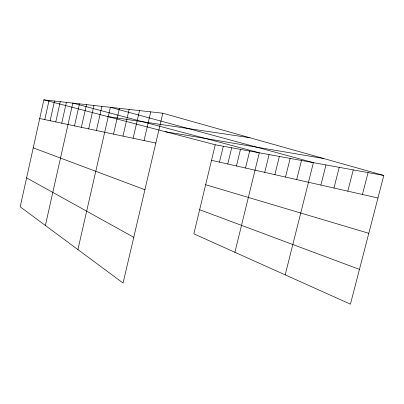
<?xml version="1.0" encoding="UTF-8"?>
<svg xmlns="http://www.w3.org/2000/svg" width="404" height="404" viewBox="0 0 404 404"><rect width="100%" height="100%" fill="white"/><g stroke="black" fill="none" stroke-linecap="round" stroke-linejoin="round"><path stroke-width="0.61" d="M162.812 113.221L43.854 99.838L20.2 206.828L123.069 283.022L162.812 113.221L383.8 175.447L350.43 304.161L193.839 233.86L215.256 144.784L383.8 175.447M44.788 119.604L49.041 100.419M50.131 120.73L54.505 101.035M55.762 121.922L60.277 101.687M61.721 123.18L66.372 102.369M45.379 225.477L72.821 103.096L259.302 152.798L234.896 252.293M74.498 125.881L79.457 103.843M81.366 127.331L86.491 104.631M88.658 128.871L93.96 105.474M96.415 130.512L101.904 106.368M77.901 249.566L110.378 107.323L313.408 162.64L285.194 274.877M113.519 134.123L119.433 108.338M122.973 136.123L129.123 109.428M133.123 138.264L139.526 110.6M144.046 140.572L150.727 111.858M219.468 162.125L223.296 146.248M227.765 164.004L231.699 147.773M236.446 165.963L240.481 149.374M245.526 168.019L249.672 151.046M264.716 172.362L269.099 154.581M274.861 174.659L279.371 156.449M285.512 177.068L290.153 158.408M296.703 179.598L301.485 160.469M320.882 185.072L325.972 164.928M333.972 188.032L339.234 167.337M347.804 191.163L353.248 169.887M362.439 194.476L368.074 172.584M107.444 116.514L249.728 137.693M165.307 131.684L323.624 158.499M39.718 118.534L155.828 143.061M211.519 160.327L377.957 197.985M43.854 99.838L215.256 144.784M205.651 184.719L368.801 233.295M199.642 209.721L359.444 269.392M33.239 147.854L144.91 189.713M26.598 177.871L133.769 237.299"/></g></svg>
